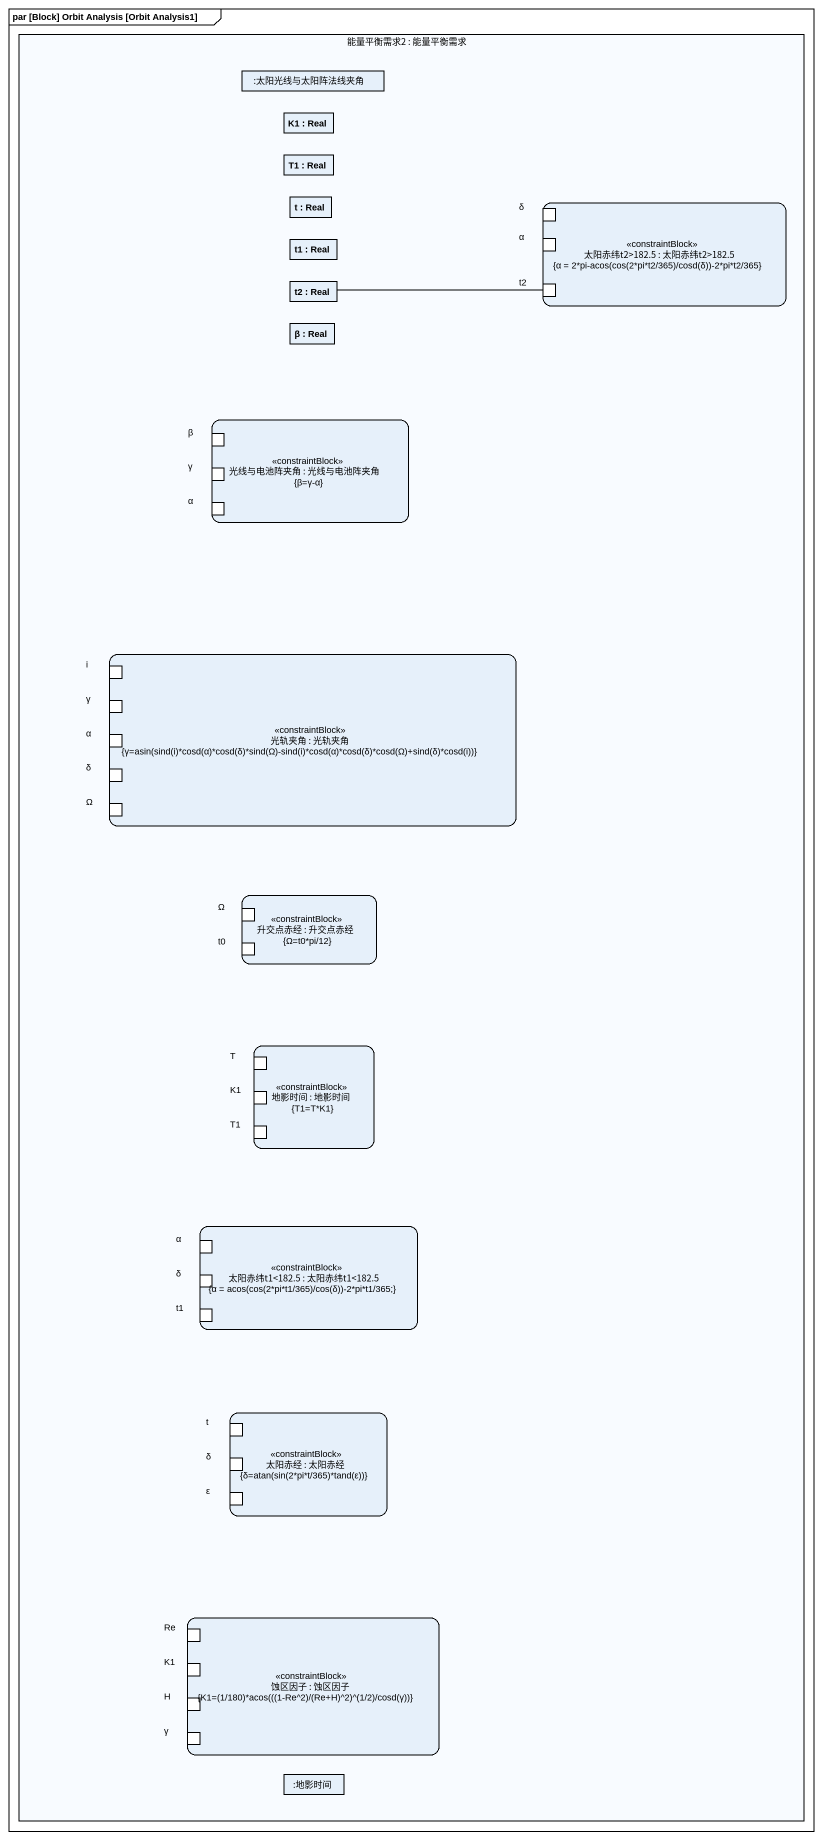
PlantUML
@startuml
mainframe par [Block] Orbit Analysis [Orbit Analysis1]
rectangle "能量平衡需求2 : 能量平衡需求" as 能量平衡需求2 {
  rectangle ":太阳光线与太阳阵法线夹角" as 太阳光线与太阳阵法线夹角
  rectangle "K1 : Real" as K1
  rectangle "T1 : Real" as T1
  rectangle "t : Real" as t
  rectangle "太阳赤纬t2>182.5 : 太阳赤纬t2>182.5\n{α = 2*pi-acos(cos(2*pi*t2/365)/cosd(δ))-2*pi*t2/365}" as 太阳赤纬t2_182_5 <<constraintBlock>> {
    port δ
    port α
    port "t2" as t2_2
  }
  rectangle "t1 : Real" as t1
  rectangle "t2 : Real" as t2
  rectangle "β : Real" as β
  rectangle "光线与电池阵夹角 : 光线与电池阵夹角\n{β=γ-α}" as 光线与电池阵夹角 <<constraintBlock>> {
    port "β" as β_2
    port γ
    port "α" as α_2
  }
  rectangle "光轨夹角 : 光轨夹角\n{γ=asin(sind(i)*cosd(α)*cosd(δ)*sind(Ω)-sind(i)*cosd(α)*cosd(δ)*cosd(Ω)+sind(δ)*cosd(i))}" as 光轨夹角 <<constraintBlock>> {
    port i
    port "γ" as γ_2
    port "α" as α_3
    port "δ" as δ_2
    port Ω
  }
  rectangle "升交点赤经 : 升交点赤经\n{Ω=t0*pi/12}" as 升交点赤经 <<constraintBlock>> {
    port "Ω" as Ω_2
    port t0
  }
  rectangle "地影时间 : 地影时间\n{T1=T*K1}" as 地影时间 <<constraintBlock>> {
    port T
    port "K1" as K1_2
    port "T1" as T1_2
  }
  rectangle "太阳赤纬t1<182.5 : 太阳赤纬t1<182.5\n{α = acos(cos(2*pi*t1/365)/cos(δ))-2*pi*t1/365;}" as 太阳赤纬t1_182_5 <<constraintBlock>> {
    port "α" as α_4
    port "δ" as δ_3
    port "t1" as t1_2
  }
  rectangle "太阳赤经 : 太阳赤经\n{δ=atan(sin(2*pi*t/365)*tand(ε))}" as 太阳赤经 <<constraintBlock>> {
    port "t" as t_2
    port "δ" as δ_4
    port ε
  }
  rectangle "蚀区因子 : 蚀区因子\n{K1=(1/180)*acos(((1-Re^2)/(Re+H)^2)^(1/2)/cosd(γ))}" as 蚀区因子 <<constraintBlock>> {
    port Re
    port "K1" as K1_3
    port H
    port "γ" as γ_3
  }
  rectangle ":地影时间" as 地影时间_2
}
t2 -right- t2_2
@enduml
